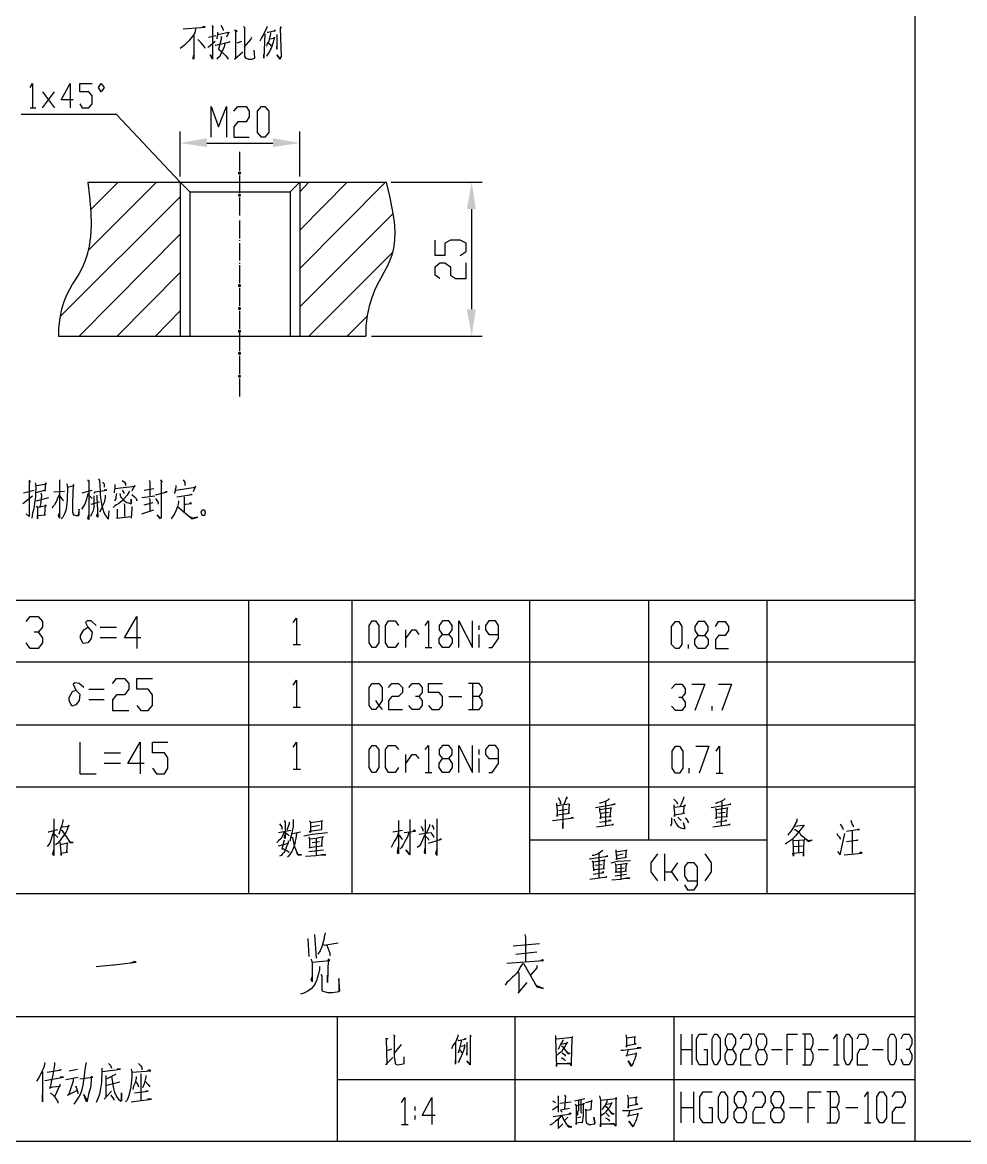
# Model space of a CAD drawing. Header units: millimetres. Extents: x -282 to 814, y -766 to 620.
# Drawn here: x 68.7 to 276.8, y -765.6 to -518.4 of the extents above; entities that cross this region are included whole.
import ezdxf

# ---------------------------------------------------------------- set-up
doc = ezdxf.new("R2010")
doc.units = ezdxf.units.MM
doc.layers.add('1', color=7, linetype='Continuous')

msp = doc.modelspace()

# ---------------------------------------------------------------- hatches: boundary and pattern name
h = msp.add_hatch(color=0)
h.dxf.hatch_style = 2
h.paths.add_polyline_path([(109.44, -543.998268), (109.44, -545.978268), (103.5, -545.078268)])
h = msp.add_hatch(color=0)
h.dxf.hatch_style = 2
h.paths.add_polyline_path([(124.02, -543.998268), (124.02, -545.978268), (129.96, -545.078268)])
h = msp.add_hatch(color=0)
h.dxf.hatch_style = 2
h.paths.add_polyline_path([(116.28, -551.558268), (116.46, -551.378268), (116.82, -551.378268), (117, -551.558268), (117, -551.738268), (116.82, -552.098268), (116.46, -552.098268), (116.28, -551.738268)])
h = msp.add_hatch(color=0)
h.dxf.hatch_style = 2
h.paths.add_polyline_path([(166.86, -559.658268), (168.84, -559.658268), (167.94, -553.718268)])
h = msp.add_hatch(color=0)
h.dxf.hatch_style = 2
h.paths.add_polyline_path([(116.28, -556.598268), (116.46, -556.238268), (116.82, -556.238268), (117, -556.598268), (116.82, -556.958268), (116.46, -556.958268)])
h = msp.add_hatch(color=0)
h.dxf.hatch_style = 2
h.paths.add_polyline_path([(116.28, -576.578268), (116.46, -576.218268), (116.82, -576.218268), (117, -576.578268), (116.82, -576.938268), (116.46, -576.938268)])
h = msp.add_hatch(color=0)
h.dxf.hatch_style = 2
h.paths.add_polyline_path([(116.28, -581.618268), (116.46, -581.258268), (116.82, -581.258268), (117, -581.618268), (116.82, -581.978268), (116.46, -581.978268)])
h = msp.add_hatch(color=0)
h.dxf.hatch_style = 2
h.paths.add_polyline_path([(166.86, -581.798268), (168.84, -581.798268), (167.94, -587.738268)])
h = msp.add_hatch(color=0)
h.dxf.hatch_style = 2
h.paths.add_polyline_path([(116.28, -586.478268), (116.46, -586.298268), (116.82, -586.298268), (117, -586.478268), (117, -586.658268), (116.82, -587.018268), (116.46, -587.018268), (116.28, -586.658268)])
h = msp.add_hatch(color=0)
h.dxf.hatch_style = 2
h.paths.add_polyline_path([(116.28, -591.518268), (116.46, -591.158268), (116.82, -591.158268), (117, -591.518268), (116.82, -591.878268), (116.46, -591.878268)])
h = msp.add_hatch(color=0)
h.dxf.hatch_style = 2
h.paths.add_polyline_path([(116.28, -596.558268), (116.46, -596.198268), (116.82, -596.198268), (117, -596.558268), (116.82, -596.918268), (116.46, -596.918268)])

# ---------------------------------------------------------------- linework, layer by layer
at = {"layer": '1', "color": 0, "lineweight": 25}
for points in [[(265.86, 20.121732), (265.86, -765.578268)], [(104.22, -519.878268), (109.08, -519.518268), (108.9, -519.338268), (108.36, -519.518268)], [(106.56, -521.318268), (106.56, -526.358268), (106.38, -526.538268), (106.38, -526.178268), (106.56, -525.638268)], [(109.8, -521.678268), (111.42, -521.318268)], [(110.52, -519.158268), (110.88, -519.518268), (110.7, -519.518268), (110.7, -526.178268), (110.7, -526.358268), (110.7, -526.538268), (110.16, -525.638268), (110.7, -526.358268)], [(111.78, -520.598268), (111.78, -521.138268), (111.6, -521.858268), (111.6, -522.038268)], [(111.78, -521.138268), (114.3, -520.598268), (114.3, -520.598268), (113.76, -521.678268)], [(112.5, -519.158268), (112.86, -519.698268), (113.04, -520.058268), (113.04, -520.238268)], [(115.56, -520.058268), (116.1, -520.418268), (115.74, -520.238268), (115.74, -526.358268), (115.56, -526.538268), (117.36, -524.918268)], [(117.54, -519.338268), (117.9, -519.698268), (117.72, -519.698268), (117.72, -524.738268), (117.72, -525.998268), (117.9, -526.178268), (118.08, -526.358268), (118.62, -526.538268), (119.34, -526.538268), (120.06, -526.358268), (120.06, -526.178268), (119.88, -524.558268)], [(122.76, -519.338268), (122.58, -519.698268), (122.04, -520.958268), (121.5, -521.858268), (121.14, -522.578268)], [(122.22, -520.958268), (122.04, -526.358268), (122.04, -525.998268), (122.04, -525.998268), (122.04, -525.458268)], [(123.48, -520.778268), (123.48, -520.958268), (123.3, -521.858268), (123.12, -522.578268), (122.76, -523.118268), (122.58, -523.658268)], [(122.76, -520.598268), (122.76, -520.598268), (122.94, -520.598268), (124.56, -520.238268), (124.38, -520.238268), (124.2, -520.418268)], [(125.64, -519.338268), (125.82, -519.698268), (125.64, -519.698268), (125.82, -525.998268), (125.82, -525.998268), (125.64, -526.358268), (125.64, -526.538268), (124.92, -525.638268), (125.64, -526.538268), (125.64, -526.178268)], [(124.92, -521.138268), (124.92, -521.138268), (124.92, -521.318268), (124.92, -524.378268), (124.92, -523.658268)], [(109.08, -524.198268), (108.9, -523.838268), (108.18, -522.938268), (107.46, -522.218268)], [(109.62, -523.838268), (109.8, -523.838268), (111.24, -522.578268)], [(111.24, -523.478268), (111.42, -523.478268), (111.42, -523.478268), (114.48, -522.758268), (113.94, -522.938268)], [(113.4, -523.118268), (113.22, -523.838268), (113.04, -524.378268), (112.68, -524.918268), (112.32, -525.998268), (111.78, -526.358268), (111.6, -526.538268)], [(116.1, -522.938268), (117.18, -522.578268)], [(117.72, -523.838268), (119.16, -522.218268), (119.34, -521.678268)], [(122.94, -522.938268), (123.48, -523.298268), (123.48, -523.658268)], [(70.38, -532.838268), (70.92, -531.938268), (70.92, -537.338268)], [(73.08, -537.338268), (75.78, -533.738268)], [(73.08, -533.738268), (75.78, -537.338268)], [(79.92, -535.538268), (77.22, -535.538268), (79.2, -531.938268), (79.2, -537.338268)], [(81.36, -536.438268), (81.9, -537.338268), (83.34, -537.338268), (84.06, -536.438268), (84.06, -534.638268), (83.34, -533.738268), (81.36, -533.738268), (81.36, -531.938268), (84.06, -531.938268)], [(85.5, -532.838268), (86.04, -531.938268), (86.76, -532.838268), (86.04, -533.738268), (85.5, -532.838268)], [(70.38, -537.338268), (71.64, -537.338268)], [(110.34, -543.818268), (110.34, -536.978268), (111.96, -541.478268), (113.76, -536.978268), (113.76, -543.818268)], [(115.38, -538.058268), (116.28, -536.978268), (118.08, -536.978268), (118.8, -538.058268), (118.8, -539.318268), (118.08, -540.398268), (116.28, -540.398268), (115.38, -541.478268), (115.38, -543.818268), (118.8, -543.818268)], [(121.5, -543.818268), (120.6, -542.738268), (120.6, -538.058268), (121.5, -536.978268), (122.22, -536.978268), (123.12, -538.058268), (123.12, -542.738268), (122.22, -543.818268), (121.5, -543.818268)], [(103.5, -553.718268), (89.46, -538.778268), (68.4, -538.778268)], [(103.5, -552.458268), (103.5, -542.558268)], [(129.96, -552.458268), (129.96, -542.558268)], [(109.44, -545.078268), (124.02, -545.078268)], [(116.64, -547.058268), (116.64, -551.198268)], [(116.64, -552.278268), (116.64, -556.058268)], [(83.16, -553.718268), (149.04, -553.718268)], [(83.34, -568.658268), (98.28, -553.718268)], [(83.7, -559.838268), (89.82, -553.718268)], [(103.5, -553.718268), (103.5, -587.738268)], [(103.5, -553.718268), (105.66, -555.878268), (105.66, -587.738268)], [(105.66, -555.878268), (127.8, -555.878268), (127.8, -587.738268)], [(127.8, -555.878268), (129.96, -553.718268)], [(129.96, -553.718268), (129.96, -587.738268)], [(129.96, -555.878268), (131.94, -553.718268)], [(129.96, -564.338268), (140.4, -553.718268)], [(129.96, -572.798268), (148.86, -553.718268)], [(150.12, -553.718268), (170.28, -553.718268)], [(77.04, -583.418268), (103.5, -556.958268)], [(116.64, -557.138268), (116.64, -561.098268)], [(129.96, -581.258268), (150.48, -560.738268)], [(167.94, -581.798268), (167.94, -559.658268)], [(116.64, -561.638268), (116.64, -561.638268)], [(116.64, -562.178268), (116.64, -566.138268)], [(81.18, -587.738268), (103.5, -565.238268)], [(116.64, -566.498268), (116.64, -566.678268)], [(116.64, -567.218268), (116.64, -570.998268)], [(165.42, -569.918268), (166.68, -569.018268), (166.68, -567.218268), (165.42, -566.498268), (163.26, -566.498268), (162, -567.218268), (162, -569.918268), (159.84, -569.918268), (159.84, -566.498268)], [(131.94, -587.738268), (150.48, -569.198268)], [(116.64, -571.538268), (116.64, -571.718268)], [(116.64, -572.078268), (116.64, -576.038268)], [(160.92, -574.958268), (159.84, -574.238268), (159.84, -572.438268), (160.92, -571.538268), (162, -571.538268), (163.26, -572.438268), (163.26, -574.238268), (164.34, -574.958268), (166.68, -574.958268), (166.68, -571.538268)], [(89.64, -587.738268), (103.5, -573.698268)], [(116.64, -577.118268), (116.64, -581.078268)], [(98.1, -587.738268), (103.5, -582.158268)], [(116.64, -582.158268), (116.64, -586.118268)], [(140.4, -587.738268), (144.9, -583.238268)], [(76.68, -587.738268), (144.54, -587.738268)], [(116.64, -587.018268), (116.64, -590.978268)], [(145.8, -587.738268), (170.28, -587.738268)], [(116.64, -592.058268), (116.64, -596.018268)], [(116.64, -597.098268), (116.64, -601.058268)], [(70.2, -619.418268), (70.38, -619.958268), (70.2, -619.778268), (70.2, -626.798268), (70.2, -627.338268), (70.2, -627.518268), (69.48, -626.978268), (70.2, -627.518268)], [(71.82, -620.678268), (73.98, -620.318268), (73.8, -620.138268), (73.62, -621.938268), (73.8, -621.758268), (71.64, -622.298268)], [(76.86, -619.418268), (76.86, -619.958268), (76.86, -627.878268), (76.68, -627.338268), (76.86, -626.798268)], [(83.16, -619.418268), (83.16, -619.598268), (83.34, -619.778268), (83.34, -619.598268), (83.34, -628.238268), (83.16, -627.878268), (83.34, -627.158268)], [(86.4, -619.958268), (86.76, -620.318268), (86.76, -621.038268)], [(90.72, -619.598268), (91.26, -619.958268), (91.44, -620.318268), (91.44, -620.678268)], [(96.66, -619.598268), (96.84, -619.778268), (96.84, -619.778268), (96.84, -623.018268)], [(99.18, -619.418268), (99.54, -619.958268), (99.36, -619.778268), (99.36, -626.978268), (99.36, -627.518268), (99.36, -627.698268), (99.18, -628.058268), (98.46, -627.158268), (99.18, -627.878268)], [(104.22, -619.418268), (104.58, -619.958268), (104.58, -620.318268), (104.58, -620.678268)], [(68.94, -622.298268), (71.28, -621.758268)], [(72.72, -622.298268), (72.9, -622.838268), (72.72, -624.458268), (72.54, -625.538268)], [(76.86, -622.658268), (76.5, -623.378268), (76.14, -624.278268), (75.78, -624.998268), (75.42, -625.358268), (75.24, -625.718268)], [(75.6, -622.118268), (77.94, -621.938268)], [(78.66, -621.038268), (80.1, -620.678268), (79.92, -620.498268), (79.74, -624.458268), (79.74, -626.258268), (79.74, -626.618268), (79.92, -626.978268), (79.92, -627.158268), (80.1, -627.158268), (80.46, -627.338268), (81, -627.338268), (81.18, -627.158268), (81.18, -625.898268), (81, -627.158268), (80.82, -627.338268)], [(83.16, -622.478268), (82.8, -623.738268), (82.44, -624.818268), (81.72, -625.898268)], [(81.9, -622.298268), (84.06, -621.758268)], [(84.42, -622.298268), (84.6, -622.298268), (84.78, -622.118268), (87.3, -621.758268), (86.94, -621.758268), (86.76, -621.758268)], [(92.34, -621.938268), (91.8, -622.838268), (90.72, -624.098268), (90, -624.638268), (89.46, -624.998268), (89.1, -625.178268), (88.74, -625.538268)], [(89.1, -620.498268), (89.1, -621.218268), (88.92, -622.118268), (88.92, -622.298268)], [(89.1, -621.398268), (93.6, -620.858268), (93.42, -620.678268), (92.88, -621.938268)], [(89.46, -622.478268), (89.28, -623.198268), (89.28, -623.558268), (89.1, -623.918268), (89.1, -624.098268)], [(90.72, -621.758268), (91.08, -622.298268), (91.26, -622.478268)], [(92.88, -622.658268), (93.42, -623.198268), (93.78, -623.558268), (93.96, -624.098268)], [(95.58, -621.758268), (97.74, -621.398268)], [(98.1, -622.658268), (98.46, -622.658268), (100.62, -622.118268), (100.44, -622.118268), (100.08, -622.298268)], [(102.6, -620.678268), (102.6, -621.218268), (102.42, -621.578268), (102.42, -621.938268), (102.24, -622.298268), (102.24, -622.478268)], [(102.6, -621.758268), (106.92, -621.038268), (106.92, -620.858268), (106.38, -622.118268)], [(102.78, -623.198268), (106.2, -622.658268), (106.02, -622.658268), (105.48, -622.838268)], [(68.76, -624.638268), (70.92, -623.018268)], [(71.82, -624.098268), (74.52, -623.378268)], [(71.82, -625.178268), (72, -625.718268), (72, -626.618268), (72, -628.058268), (72, -627.338268), (73.8, -627.158268), (73.62, -627.158268), (73.8, -624.998268), (73.98, -625.178268), (72, -625.538268)], [(76.86, -623.018268), (77.58, -623.918268), (77.76, -624.098268)], [(83.34, -622.838268), (84.06, -623.558268)], [(84.42, -623.018268), (84.42, -623.378268), (84.42, -623.378268), (84.42, -625.538268), (84.24, -626.438268), (83.88, -627.158268), (83.7, -627.518268)], [(83.88, -624.818268), (85.68, -624.278268)], [(85.14, -622.838268), (85.14, -623.198268), (85.32, -627.698268), (85.14, -627.338268), (85.32, -626.798268)], [(86.94, -622.838268), (86.94, -623.378268), (86.76, -624.458268), (86.4, -625.178268), (86.04, -625.898268), (85.68, -626.618268)], [(91.08, -624.638268), (91.26, -624.998268), (91.26, -627.518268)], [(95.04, -623.378268), (97.92, -623.018268)], [(95.58, -624.998268), (97.56, -624.458268)], [(96.66, -623.558268), (96.84, -623.738268), (96.84, -626.438268)], [(98.1, -623.558268), (98.64, -624.458268), (98.64, -624.818268)], [(103.14, -624.098268), (103.14, -624.458268), (102.96, -625.358268), (102.6, -626.258268), (102.24, -626.978268), (101.52, -628.058268)], [(104.4, -623.198268), (104.4, -623.558268), (104.4, -626.798268)], [(104.58, -624.818268), (104.76, -624.818268), (106.02, -624.638268), (105.84, -624.458268), (105.66, -624.638268)], [(89.64, -625.898268), (89.64, -626.078268), (89.64, -627.878268), (89.46, -627.878268), (92.7, -627.518268)], [(92.88, -625.358268), (92.88, -625.898268), (92.7, -627.878268)], [(95.04, -626.978268), (97.74, -626.078268)], [(102.96, -625.358268), (102.96, -625.358268), (106.2, -628.058268), (107.46, -627.698268), (106.2, -627.878268), (105.84, -627.698268)], [(108.9, -626.078268), (109.08, -626.618268), (108.9, -627.338268), (108.36, -627.338268), (108.18, -626.618268), (108.36, -626.078268), (108.9, -626.078268)], [(265.86, -646.058268), (-87.66, -646.058268)], [(118.62, -646.058268), (118.62, -710.858268)], [(141.48, -646.058268), (141.48, -710.858268)], [(180.72, -646.058268), (180.72, -710.858268)], [(207, -646.058268), (207, -698.978268)], [(233.1, -646.058268), (233.1, -710.858268)], [(69.48, -650.738268), (70.38, -649.658268), (72.18, -649.658268), (73.08, -650.738268), (73.08, -651.998268), (72.18, -653.078268), (71.28, -653.078268)], [(94.86, -654.338268), (91.26, -654.338268), (93.96, -649.658268), (93.96, -656.678268)], [(84.96, -651.638268), (83.88, -650.558268), (82.98, -650.558268), (82.62, -650.918268), (83.16, -651.998268), (84.06, -653.078268), (83.88, -654.518268), (83.16, -655.418268), (82.08, -655.598268), (81.54, -654.518268), (81.54, -653.798268), (82.26, -652.538268), (83.16, -651.998268)], [(85.86, -651.998268), (89.46, -651.998268)], [(128.52, -650.918268), (129.24, -650.018268), (129.24, -655.778268)], [(145.98, -656.498268), (145.26, -655.418268), (145.26, -651.638268), (145.98, -650.558268), (146.7, -650.558268), (147.42, -651.638268), (147.42, -655.418268), (146.7, -656.498268), (145.98, -656.498268)], [(151.74, -655.418268), (151.02, -656.498268), (149.58, -656.498268), (148.86, -655.418268), (148.86, -651.638268), (149.58, -650.558268), (151.02, -650.558268), (151.74, -651.638268)], [(157.68, -651.638268), (158.4, -650.558268), (158.4, -656.498268)], [(161.46, -656.498268), (160.74, -655.418268), (160.74, -654.518268), (161.46, -653.618268), (162.9, -653.618268), (163.62, -652.538268), (163.62, -651.638268), (162.9, -650.558268), (161.46, -650.558268), (160.74, -651.638268), (160.74, -652.538268), (161.46, -653.618268)], [(165.06, -656.498268), (165.06, -650.558268), (168.12, -656.498268), (168.12, -650.558268)], [(169.56, -652.538268), (169.56, -651.638268)], [(171.72, -656.498268), (172.44, -656.498268), (173.88, -654.518268), (173.88, -651.638268), (173.16, -650.558268), (171.72, -650.558268), (171, -651.638268), (171, -652.538268), (171.72, -653.618268), (173.88, -653.618268)], [(212.94, -656.678268), (212.04, -655.778268), (212.04, -651.818268), (212.94, -650.738268), (213.66, -650.738268), (214.38, -651.818268), (214.38, -655.778268), (213.66, -656.678268), (212.94, -656.678268)], [(217.98, -656.678268), (217.26, -655.778268), (217.26, -654.698268), (217.98, -653.798268), (219.42, -653.798268), (220.14, -652.718268), (220.14, -651.818268), (219.42, -650.738268), (217.98, -650.738268), (217.26, -651.818268), (217.26, -652.718268), (217.98, -653.798268)], [(221.76, -651.818268), (222.48, -650.738268), (223.92, -650.738268), (224.64, -651.818268), (224.64, -652.718268), (223.92, -653.798268), (222.48, -653.798268), (221.76, -654.698268), (221.76, -656.678268), (224.64, -656.678268)], [(72.18, -653.078268), (73.08, -654.338268), (73.08, -655.418268), (72.18, -656.678268), (70.38, -656.678268), (69.48, -655.418268)], [(89.46, -654.338268), (85.86, -654.338268)], [(153.36, -656.498268), (153.36, -652.538268)], [(153.36, -654.518268), (154.8, -652.538268), (155.52, -652.538268), (156.24, -653.618268)], [(162.9, -653.618268), (163.62, -654.518268), (163.62, -655.418268), (162.9, -656.498268), (161.46, -656.498268)], [(169.56, -656.498268), (169.56, -653.618268)], [(219.42, -653.798268), (220.14, -654.698268), (220.14, -655.778268), (219.42, -656.678268), (217.98, -656.678268)], [(128.52, -655.778268), (130.14, -655.778268)], [(157.68, -656.498268), (159.12, -656.498268)], [(215.82, -656.678268), (215.82, -655.778268)], [(265.86, -659.738268), (-87.66, -659.738268)], [(82.26, -665.318268), (81.18, -664.418268), (80.28, -664.238268), (79.92, -664.598268), (80.46, -665.858268), (81.36, -666.758268), (81.18, -668.198268), (80.46, -669.098268), (79.56, -669.458268), (79.02, -668.198268), (79.02, -667.478268), (79.74, -666.218268), (80.46, -665.858268)], [(88.56, -664.418268), (89.46, -663.338268), (91.26, -663.338268), (92.16, -664.418268), (92.16, -665.678268), (91.26, -666.938268), (89.46, -666.938268), (88.56, -668.018268), (88.56, -670.358268), (92.16, -670.358268)], [(93.96, -669.278268), (94.86, -670.358268), (96.48, -670.358268), (97.38, -669.278268), (97.38, -666.938268), (96.48, -665.678268), (93.96, -665.678268), (93.96, -663.338268), (97.38, -663.338268)], [(128.52, -664.778268), (129.24, -663.698268), (129.24, -669.638268)], [(146.7, -668.198268), (147.42, -669.278268), (146.7, -670.178268), (145.98, -670.178268), (145.26, -669.278268), (145.26, -665.318268), (145.98, -664.418268), (147.42, -664.418268), (148.14, -665.318268), (148.14, -668.198268), (147.42, -669.278268), (148.14, -670.178268)], [(149.58, -665.318268), (150.3, -664.418268), (151.74, -664.418268), (152.64, -665.318268), (152.64, -666.398268), (151.74, -667.298268), (150.3, -667.298268), (149.58, -668.198268), (149.58, -670.178268), (152.64, -670.178268)], [(154.08, -665.318268), (154.8, -664.418268), (156.24, -664.418268), (156.96, -665.318268), (156.96, -666.398268), (156.24, -667.298268), (155.52, -667.298268)], [(158.4, -669.278268), (159.12, -670.178268), (160.74, -670.178268), (161.46, -669.278268), (161.46, -667.298268), (160.74, -666.398268), (158.4, -666.398268), (158.4, -664.418268), (161.46, -664.418268)], [(169.56, -667.298268), (170.28, -666.398268), (170.28, -665.318268), (169.56, -664.418268), (167.22, -664.418268)], [(168.12, -664.418268), (168.12, -670.178268)], [(212.04, -665.498268), (212.94, -664.598268), (214.38, -664.598268), (215.1, -665.498268), (215.1, -666.578268), (214.38, -667.478268), (213.66, -667.478268)], [(216.54, -664.598268), (219.42, -664.598268), (217.26, -670.358268)], [(222.48, -664.598268), (225.36, -664.598268), (223.2, -670.358268)], [(83.34, -665.678268), (86.76, -665.678268)], [(86.76, -668.018268), (83.34, -668.018268)], [(128.52, -669.638268), (130.14, -669.638268)], [(156.24, -667.298268), (156.96, -668.198268), (156.96, -669.278268), (156.24, -670.178268), (154.8, -670.178268), (154.08, -669.278268)], [(162.9, -667.298268), (165.78, -667.298268)], [(167.22, -670.178268), (169.56, -670.178268), (170.28, -669.278268), (170.28, -668.198268), (169.56, -667.298268), (168.12, -667.298268)], [(214.38, -667.478268), (215.1, -668.558268), (215.1, -669.458268), (214.38, -670.358268), (212.94, -670.358268), (212.04, -669.458268)], [(221.04, -670.358268), (221.04, -669.458268)], [(265.86, -673.598268), (-87.66, -673.598268)], [(81.36, -677.378268), (81.36, -684.398268), (84.96, -684.398268)], [(95.58, -682.058268), (91.98, -682.058268), (94.68, -677.378268), (94.68, -684.398268)], [(97.38, -683.138268), (98.28, -684.398268), (100.08, -684.398268), (100.8, -683.138268), (100.8, -680.798268), (100.08, -679.718268), (97.38, -679.718268), (97.38, -677.378268), (100.8, -677.378268)], [(128.52, -678.458268), (129.24, -677.378268), (129.24, -683.318268)], [(145.98, -684.038268), (145.26, -682.958268), (145.26, -678.998268), (145.98, -678.098268), (146.7, -678.098268), (147.42, -678.998268), (147.42, -682.958268), (146.7, -684.038268), (145.98, -684.038268)], [(151.74, -682.958268), (151.02, -684.038268), (149.58, -684.038268), (148.86, -682.958268), (148.86, -678.998268), (149.58, -678.098268), (151.02, -678.098268), (151.74, -678.998268)], [(157.68, -678.998268), (158.4, -678.098268), (158.4, -684.038268)], [(161.46, -684.038268), (160.74, -682.958268), (160.74, -682.058268), (161.46, -680.978268), (162.9, -680.978268), (163.62, -680.078268), (163.62, -678.998268), (162.9, -678.098268), (161.46, -678.098268), (160.74, -678.998268), (160.74, -680.078268), (161.46, -680.978268)], [(165.06, -684.038268), (165.06, -678.098268), (168.12, -684.038268), (168.12, -678.098268)], [(169.56, -680.078268), (169.56, -678.998268)], [(171.72, -684.038268), (172.44, -684.038268), (173.88, -682.058268), (173.88, -678.998268), (173.16, -678.098268), (171.72, -678.098268), (171, -678.998268), (171, -680.078268), (171.72, -680.978268), (173.88, -680.978268)], [(212.94, -684.218268), (212.22, -683.138268), (212.22, -679.358268), (212.94, -678.278268), (213.84, -678.278268), (214.56, -679.358268), (214.56, -683.138268), (213.84, -684.218268), (212.94, -684.218268)], [(217.44, -678.278268), (220.32, -678.278268), (218.16, -684.218268)], [(221.94, -679.358268), (222.66, -678.278268), (222.66, -684.218268)], [(86.76, -679.718268), (90.36, -679.718268)], [(90.36, -682.058268), (86.76, -682.058268)], [(153.36, -684.038268), (153.36, -680.078268)], [(153.36, -682.058268), (154.8, -680.078268), (155.52, -680.078268), (156.24, -680.978268)], [(162.9, -680.978268), (163.62, -682.058268), (163.62, -682.958268), (162.9, -684.038268), (161.46, -684.038268)], [(169.56, -684.038268), (169.56, -680.978268)], [(128.52, -683.318268), (130.14, -683.318268)], [(157.68, -684.038268), (159.12, -684.038268)], [(216, -684.218268), (216, -683.138268)], [(221.94, -684.218268), (223.38, -684.218268)], [(265.86, -687.278268), (-87.12, -687.278268)], [(188.82, -689.438268), (189, -689.798268), (188.82, -689.798268), (188.28, -691.238268)], [(214.74, -689.438268), (214.74, -689.798268), (214.02, -691.598268)], [(186.66, -690.878268), (186.66, -691.238268), (186.84, -692.318268), (186.84, -693.218268), (186.84, -693.758268), (186.84, -693.398268), (189.54, -693.038268), (189.36, -693.038268), (189.54, -691.058268), (189.54, -691.058268), (189.54, -691.058268), (189.36, -691.058268), (186.84, -691.418268)], [(187.02, -689.618268), (187.56, -690.518268), (187.56, -691.058268), (187.56, -690.338268)], [(188.1, -691.418268), (188.1, -694.478268), (188.1, -695.918268), (188.1, -696.458268), (188.1, -696.098268), (188.1, -695.198268)], [(195.3, -691.778268), (199.62, -691.058268), (199.44, -691.058268), (198.9, -691.238268)], [(198.36, -689.798268), (198, -690.158268), (197.28, -690.518268), (196.74, -690.698268), (196.38, -690.878268), (196.2, -690.878268)], [(196.2, -691.958268), (196.2, -692.498268), (196.38, -693.398268), (196.38, -694.298268), (196.38, -693.938268), (198.72, -693.758268), (198.54, -693.758268), (198.72, -691.778268), (198.72, -691.958268), (196.2, -692.318268)], [(197.46, -690.518268), (197.46, -695.918268)], [(212.58, -689.978268), (213.3, -690.698268), (213.3, -691.058268)], [(212.58, -691.238268), (212.58, -691.778268), (212.76, -693.038268), (212.76, -693.758268), (212.76, -693.398268), (214.2, -693.218268), (214.92, -693.038268), (214.74, -693.038268), (214.92, -691.238268), (215.1, -691.418268), (214.74, -691.598268), (212.58, -691.778268)], [(220.86, -691.778268), (225.18, -691.058268), (225, -691.058268), (224.64, -691.238268)], [(223.92, -689.798268), (223.56, -690.158268), (222.84, -690.518268), (222.3, -690.698268), (222.12, -690.878268), (221.76, -690.878268)], [(221.76, -691.958268), (221.94, -692.498268), (221.94, -693.398268), (221.94, -694.298268), (221.94, -693.938268), (224.46, -693.758268), (224.28, -693.758268), (224.46, -691.778268), (224.46, -691.958268), (221.94, -692.318268)], [(223.2, -690.518268), (223.02, -695.918268)], [(75.6, -694.298268), (75.6, -694.658268), (75.6, -702.398268), (75.42, -702.038268), (75.6, -701.138268)], [(160.2, -694.298268), (160.2, -694.838268), (160.2, -702.398268), (160.02, -701.858268), (160.2, -701.138268)], [(185.76, -694.658268), (190.44, -694.118268), (190.26, -694.118268), (189.9, -694.118268)], [(187.2, -692.498268), (189, -692.138268)], [(196.56, -693.038268), (198.18, -692.858268)], [(212.04, -694.118268), (212.04, -695.018268), (212.04, -695.378268), (211.86, -695.918268), (211.86, -695.918268)], [(213.48, -693.938268), (214.02, -694.478268), (214.2, -694.658268)], [(215.1, -694.118268), (215.64, -694.658268), (215.64, -694.838268), (215.82, -695.198268)], [(222.3, -693.038268), (223.92, -692.858268)], [(74.34, -697.178268), (74.52, -697.178268), (76.5, -696.638268)], [(77.58, -694.478268), (77.58, -694.838268), (77.4, -695.738268), (77.04, -696.638268), (76.86, -697.358268), (76.68, -697.718268)], [(77.22, -696.818268), (77.4, -696.818268), (79.2, -699.518268), (79.92, -699.518268), (79.2, -699.518268), (79.02, -699.158268)], [(125.28, -697.358268), (127.98, -696.818268)], [(125.46, -695.378268), (126, -696.098268), (126, -696.638268)], [(126.54, -694.658268), (126.72, -695.018268), (126.72, -698.618268), (126.54, -698.258268), (126.72, -697.898268)], [(127.62, -695.018268), (127.62, -695.378268), (127.08, -696.818268)], [(132.12, -694.658268), (132.3, -695.198268), (132.3, -697.358268), (132.12, -696.998268), (134.82, -696.638268), (134.82, -696.638268), (134.82, -694.658268), (135, -694.838268), (132.3, -695.198268)], [(132.3, -696.098268), (134.28, -695.738268)], [(150.48, -697.178268), (152.64, -696.818268)], [(151.74, -694.658268), (151.74, -695.018268), (151.74, -702.038268), (151.56, -701.678268), (151.74, -700.418268)], [(153, -697.358268), (155.52, -696.998268), (155.34, -696.818268), (154.98, -696.998268)], [(154.26, -694.478268), (154.26, -702.218268), (154.26, -702.218268), (153.36, -701.138268), (154.26, -702.218268)], [(156.78, -695.918268), (156.96, -696.458268), (157.14, -696.638268), (157.14, -696.998268)], [(157.68, -694.478268), (157.68, -694.838268), (157.68, -702.038268), (157.5, -701.678268), (157.68, -700.778268)], [(158.58, -695.558268), (158.58, -695.918268), (157.86, -697.538268)], [(159.12, -695.738268), (159.48, -696.278268), (159.48, -696.638268)], [(195.48, -696.098268), (199.26, -695.558268), (199.08, -695.558268), (198.9, -695.738268)], [(196.2, -695.018268), (198.72, -694.658268), (198.54, -694.658268), (198.18, -694.658268)], [(221.22, -696.098268), (225, -695.558268), (224.82, -695.558268), (224.46, -695.738268)], [(221.94, -695.018268), (224.28, -694.658268), (224.1, -694.658268), (223.92, -694.658268)], [(239.22, -696.638268), (239.4, -696.638268), (240.12, -697.178268), (240.48, -697.538268), (240.66, -697.898268), (241.2, -698.258268), (242.28, -699.338268), (243.18, -698.978268), (243.18, -698.978268), (242.28, -699.158268), (241.56, -698.618268), (241.38, -698.978268), (239.04, -699.158268), (238.86, -698.978268), (238.86, -699.158268), (239.04, -702.578268), (238.86, -701.858268), (239.04, -701.858268), (239.04, -701.858268), (241.2, -701.678268), (241.2, -702.578268), (241.38, -698.978268)], [(249.3, -695.378268), (249.66, -695.918268), (249.84, -696.278268), (250.02, -696.638268)], [(250.74, -696.998268), (253.08, -696.638268), (253.62, -696.638268), (253.44, -696.638268), (253.26, -696.638268)], [(251.64, -694.658268), (251.82, -695.018268), (252, -695.558268), (252.18, -695.738268), (252.18, -696.098268)], [(252, -696.818268), (252, -701.858268)], [(75.6, -696.998268), (75.24, -698.078268), (75.06, -698.798268), (74.7, -699.698268), (74.16, -700.418268)], [(75.6, -697.538268), (76.32, -698.258268), (76.5, -698.438268)], [(126.54, -697.178268), (126.18, -697.898268), (125.82, -698.618268), (125.28, -699.158268), (124.92, -699.518268)], [(126.54, -698.978268), (126, -700.958268), (126.36, -700.958268), (126.72, -701.138268), (127.08, -701.318268), (127.62, -701.678268)], [(126.72, -697.358268), (127.26, -697.718268), (127.62, -698.078268)], [(128.16, -698.258268), (128.34, -698.438268), (128.7, -700.238268), (129.06, -701.138268), (129.42, -702.038268), (129.6, -702.218268), (130.32, -702.218268), (129.6, -702.218268), (129.24, -701.678268)], [(128.34, -697.538268), (130.14, -697.178268)], [(130.86, -698.078268), (132.66, -697.718268), (136.08, -697.358268)], [(131.94, -698.258268), (132.12, -698.798268), (132.12, -700.778268), (132.12, -700.598268), (133.56, -700.418268), (135, -700.238268), (134.82, -700.238268), (135, -698.258268), (135.18, -698.258268), (133.56, -698.618268), (132.12, -698.798268)], [(132.66, -699.518268), (134.28, -699.338268)], [(133.56, -698.618268), (133.56, -702.398268)], [(151.74, -697.358268), (151.38, -698.438268), (150.84, -699.338268), (150.48, -699.878268), (150.12, -700.598268)], [(151.92, -697.898268), (152.46, -698.618268), (152.64, -698.798268)], [(154.08, -697.358268), (153.72, -698.258268), (153.18, -699.338268), (152.82, -700.058268), (152.46, -700.598268), (152.1, -700.958268)], [(157.5, -697.898268), (157.14, -698.798268), (156.78, -699.698268), (156.42, -700.238268), (155.88, -700.598268)], [(156.24, -697.718268), (158.76, -697.358268)], [(157.68, -698.078268), (158.4, -698.798268), (158.4, -698.978268)], [(158.4, -699.698268), (161.28, -698.798268), (161.1, -698.798268), (160.74, -698.978268)], [(158.94, -697.358268), (159.3, -697.898268), (159.48, -698.078268), (159.48, -698.438268)], [(233.1, -698.978268), (180.72, -698.978268)], [(240.12, -698.978268), (240.12, -701.678268)], [(248.58, -697.538268), (248.76, -697.898268), (249.12, -698.258268), (249.3, -698.618268), (249.3, -698.798268)], [(248.76, -701.498268), (249.3, -702.218268), (250.38, -697.538268)], [(250.74, -699.338268), (252.9, -698.978268), (253.26, -698.978268), (253.26, -698.978268), (253.08, -698.978268)], [(77.04, -699.518268), (77.04, -700.058268), (77.22, -702.398268), (77.22, -701.858268), (78.66, -701.678268), (78.48, -701.678268), (78.66, -699.518268), (78.66, -699.698268), (77.04, -700.058268)], [(131.94, -701.498268), (135.18, -701.138268)], [(196.92, -701.318268), (196.38, -701.678268), (195.84, -702.038268), (195.3, -702.218268), (194.94, -702.398268), (194.58, -702.398268)], [(196.02, -701.858268), (196.02, -707.258268)], [(199.8, -701.138268), (199.8, -701.678268), (199.98, -703.298268), (199.8, -703.118268), (202.14, -702.758268), (201.96, -702.758268), (202.14, -701.138268), (202.14, -701.318268), (199.8, -701.678268)], [(239.04, -700.418268), (241.02, -700.238268)], [(250.2, -702.218268), (254.16, -701.858268), (253.98, -701.678268), (253.62, -701.858268)], [(131.22, -702.578268), (133.56, -702.398268), (134.64, -702.218268), (135.72, -702.218268), (135.72, -702.218268), (134.82, -702.218268)], [(193.86, -703.118268), (198, -702.578268), (197.82, -702.578268), (197.46, -702.758268)], [(194.58, -703.478268), (194.76, -704.018268), (194.76, -704.918268), (194.94, -705.818268), (194.94, -705.458268), (197.28, -705.278268), (197.1, -705.278268), (197.28, -703.298268), (197.28, -703.478268), (194.76, -703.838268)], [(198.72, -704.018268), (200.16, -703.658268), (203.04, -703.478268)], [(199.62, -704.198268), (199.8, -704.738268), (199.8, -706.178268), (199.62, -705.998268), (200.88, -705.998268), (202.14, -705.818268), (201.96, -705.818268), (202.14, -704.198268), (202.32, -704.198268), (200.88, -704.378268), (199.8, -704.558268)], [(199.8, -702.398268), (201.42, -702.038268)], [(208.98, -702.038268), (207.54, -704.018268), (207.54, -705.998268), (208.98, -707.978268)], [(210.6, -707.978268), (210.6, -702.038268)], [(210.6, -705.998268), (212.04, -705.998268), (213.48, -704.018268)], [(214.92, -708.878268), (215.64, -709.958268), (217.08, -709.958268), (217.8, -708.878268), (217.8, -704.918268), (217.08, -704.018268), (215.64, -704.018268), (214.92, -704.918268), (214.92, -706.898268), (215.64, -707.978268), (217.8, -707.978268)], [(219.42, -702.038268), (220.86, -704.018268), (220.86, -705.998268), (219.42, -707.978268)], [(194.76, -706.538268), (197.1, -706.178268), (196.92, -705.998268), (196.74, -706.178268)], [(195.12, -704.558268), (196.74, -704.378268)], [(199.62, -706.898268), (202.14, -706.538268)], [(200.16, -705.278268), (201.6, -705.098268)], [(200.88, -704.378268), (200.88, -707.618268)], [(212.04, -705.998268), (213.48, -707.978268)], [(194.04, -707.618268), (197.82, -707.078268), (197.64, -707.078268), (197.46, -707.258268)], [(198.9, -707.798268), (200.88, -707.618268), (201.78, -707.438268), (202.86, -707.438268), (202.68, -707.438268), (202.14, -707.438268)], [(265.86, -710.858268), (-87.12, -710.858268)], [(131.76, -720.758268), (131.94, -724.718268)], [(133.2, -719.858268), (133.56, -725.078268)], [(135.54, -719.498268), (135.36, -720.398268), (135.36, -720.758268), (134.82, -722.558268), (134.46, -723.458268), (133.92, -724.178268)], [(179.64, -719.858268), (179.82, -720.398268), (179.82, -725.978268)], [(135.18, -722.018268), (135.36, -722.198268), (138.42, -721.658268)], [(135.9, -722.198268), (136.62, -723.998268), (136.62, -724.538268)], [(177.12, -722.378268), (182.88, -721.838268)], [(177.66, -724.178268), (182.34, -723.638268)], [(84.96, -726.878268), (88.74, -726.518268), (88.92, -726.518268), (93.78, -725.978268), (93.42, -725.798268), (92.52, -726.158268)], [(132.48, -725.258268), (132.66, -726.158268), (132.66, -730.298268), (132.48, -729.758268), (132.66, -729.218268)], [(132.66, -725.978268), (136.62, -725.618268), (136.26, -725.258268), (136.08, -730.478268), (136.08, -729.758268), (136.08, -728.858268)], [(175.68, -726.158268), (183.78, -725.618268), (183.6, -725.438268), (183.24, -725.618268)], [(179.46, -726.338268), (182.34, -731.378268), (183.78, -731.738268), (182.34, -731.198268), (181.8, -730.658268)], [(134.64, -728.678268), (134.82, -729.038268), (134.82, -731.918268), (134.82, -732.278268), (135.36, -732.458268), (136.08, -732.638268), (137.16, -732.638268), (138.6, -732.458268), (138.78, -732.278268), (138.6, -729.578268), (138.6, -732.278268)], [(178.2, -727.958268), (178.38, -728.498268), (178.38, -732.458268), (178.2, -732.818268), (180.18, -730.478268)], [(182.34, -726.698268), (182.34, -727.238268), (180.9, -728.858268)], [(265.86, -738.038268), (-87.12, -738.038268)], [(138.24, -738.038268), (138.24, -765.578268)], [(177.48, -738.038268), (177.48, -765.578268)], [(212.58, -738.038268), (212.58, -765.578268)], [(148.86, -742.718268), (149.4, -742.898268), (149.04, -742.898268), (149.22, -748.478268), (148.86, -748.658268), (150.48, -747.038268)], [(150.66, -741.998268), (151.02, -742.358268), (150.84, -742.358268), (150.84, -746.858268), (151.02, -748.118268), (151.02, -748.298268), (151.2, -748.478268), (151.56, -748.658268), (152.46, -748.478268), (153, -748.298268), (153, -748.298268), (153, -746.858268)], [(164.88, -741.998268), (164.88, -742.358268), (164.34, -743.618268), (163.8, -744.338268), (163.44, -745.058268)], [(164.34, -743.618268), (164.34, -748.478268), (164.34, -748.118268), (164.34, -748.118268), (164.34, -747.578268)], [(164.88, -743.078268), (165.06, -743.258268), (165.06, -743.258268), (166.68, -742.898268), (166.5, -742.898268), (166.32, -742.898268)], [(165.6, -743.258268), (165.6, -743.438268), (165.42, -744.338268), (165.06, -745.598268), (164.88, -745.958268)], [(167.58, -741.998268), (167.76, -742.358268), (167.58, -742.358268), (167.58, -748.118268), (167.58, -748.118268), (167.58, -748.478268), (167.58, -748.658268), (166.86, -747.758268), (167.58, -748.478268), (167.58, -748.298268)], [(166.86, -743.618268), (166.86, -743.798268), (166.86, -743.798268), (166.86, -746.498268), (166.86, -746.318268), (166.86, -745.958268)], [(186.48, -742.178268), (186.48, -742.898268), (186.66, -749.018268), (186.66, -748.298268), (189.72, -748.298268), (189.54, -748.298268), (189, -748.298268)], [(186.66, -742.898268), (190.26, -742.538268), (190.08, -742.538268), (190.08, -742.898268), (189.9, -748.118268), (189.9, -748.838268), (189.72, -748.298268)], [(187.74, -743.978268), (187.92, -743.978268), (189.18, -743.798268), (189, -743.618268), (188.46, -744.698268), (188.1, -745.238268), (187.74, -745.778268), (187.2, -746.138268), (186.84, -746.498268)], [(188.1, -743.078268), (188.1, -743.258268), (187.56, -744.158268), (187.2, -744.878268), (187.02, -745.238268)], [(201.96, -741.998268), (202.14, -742.718268), (202.14, -744.698268), (202.14, -744.338268), (204.3, -743.978268), (203.94, -743.978268), (203.94, -742.538268), (203.94, -742.358268), (204.12, -742.538268), (203.76, -742.538268), (202.14, -742.718268)], [(214.2, -748.658268), (214.2, -741.818268)], [(216.54, -741.818268), (216.54, -748.658268)], [(219.24, -745.238268), (219.96, -745.238268), (219.96, -748.658268), (218.16, -748.658268), (217.62, -747.398268), (217.62, -742.898268), (218.16, -741.818268), (219.96, -741.818268)], [(221.58, -748.658268), (221.04, -747.398268), (221.04, -742.898268), (221.58, -741.818268), (222.12, -741.818268), (222.84, -742.898268), (222.84, -747.398268), (222.12, -748.658268), (221.58, -748.658268)], [(224.46, -748.658268), (223.92, -747.398268), (223.92, -746.318268), (224.46, -745.238268), (225.54, -745.238268), (226.26, -743.978268), (226.26, -742.898268), (225.54, -741.818268), (224.46, -741.818268), (223.92, -742.898268), (223.92, -743.978268), (224.46, -745.238268)], [(227.34, -742.898268), (227.88, -741.818268), (229.14, -741.818268), (229.68, -742.898268), (229.68, -743.978268), (229.14, -745.238268), (227.88, -745.238268), (227.34, -746.318268), (227.34, -748.658268), (229.68, -748.658268)], [(231.3, -748.658268), (230.76, -747.398268), (230.76, -746.318268), (231.3, -745.238268), (232.56, -745.238268), (233.1, -743.978268), (233.1, -742.898268), (232.56, -741.818268), (231.3, -741.818268), (230.76, -742.898268), (230.76, -743.978268), (231.3, -745.238268)], [(237.6, -748.658268), (237.6, -741.818268), (239.94, -741.818268)], [(242.82, -745.238268), (243.36, -743.978268), (243.36, -742.898268), (242.82, -741.818268), (241.02, -741.818268)], [(241.56, -741.818268), (241.56, -748.658268)], [(247.86, -742.898268), (248.58, -741.818268), (248.58, -748.658268)], [(250.74, -748.658268), (250.2, -747.398268), (250.2, -742.898268), (250.74, -741.818268), (251.28, -741.818268), (252, -742.898268), (252, -747.398268), (251.28, -748.658268), (250.74, -748.658268)], [(253.08, -742.898268), (253.62, -741.818268), (254.88, -741.818268), (255.42, -742.898268), (255.42, -743.978268), (254.88, -745.238268), (253.62, -745.238268), (253.08, -746.318268), (253.08, -748.658268), (255.42, -748.658268)], [(260.46, -748.658268), (259.92, -747.398268), (259.92, -742.898268), (260.46, -741.818268), (261.18, -741.818268), (261.72, -742.898268), (261.72, -747.398268), (261.18, -748.658268), (260.46, -748.658268)], [(262.8, -742.898268), (263.34, -741.818268), (264.6, -741.818268), (265.14, -742.898268), (265.14, -743.978268), (264.6, -745.238268), (263.88, -745.238268)], [(149.4, -745.418268), (150.3, -745.058268)], [(150.84, -746.138268), (152.1, -744.518268), (152.46, -744.158268)], [(165.24, -745.238268), (165.6, -745.598268), (165.6, -745.958268)], [(187.74, -744.518268), (187.92, -744.518268), (189.18, -746.138268), (189.72, -746.138268), (189.18, -745.958268), (189, -745.778268)], [(187.92, -745.958268), (188.46, -746.318268), (188.64, -746.678268)], [(200.88, -745.418268), (201.42, -745.418268), (202.5, -745.238268), (205.38, -744.878268), (205.02, -744.878268), (204.48, -744.878268)], [(214.2, -745.238268), (216.54, -745.238268)], [(225.54, -745.238268), (226.26, -746.318268), (226.26, -747.398268), (225.54, -748.658268), (224.46, -748.658268)], [(232.56, -745.238268), (233.1, -746.318268), (233.1, -747.398268), (232.56, -748.658268), (231.3, -748.658268)], [(234.18, -745.238268), (236.52, -745.238268)], [(237.6, -745.238268), (238.86, -745.238268)], [(241.02, -748.658268), (242.82, -748.658268), (243.36, -747.398268), (243.36, -746.318268), (242.82, -745.238268), (241.56, -745.238268)], [(244.44, -745.238268), (246.78, -745.238268)], [(256.5, -745.238268), (258.84, -745.238268)], [(264.6, -745.238268), (265.14, -746.318268), (265.14, -747.398268), (264.6, -748.658268), (263.34, -748.658268), (262.8, -747.398268)], [(73.62, -748.118268), (73.44, -749.198268), (72.9, -750.278268), (72.36, -751.358268), (71.82, -752.258268)], [(75.78, -748.118268), (75.78, -748.658268), (75.42, -750.818268), (75.06, -752.438268), (74.7, -753.878268), (74.7, -753.698268), (75.42, -753.518268), (77.04, -753.338268), (77.04, -752.978268), (75.78, -755.678268)], [(87.66, -748.298268), (88.2, -748.838268), (88.2, -749.018268), (88.38, -749.378268)], [(94.32, -748.298268), (94.86, -748.838268), (95.04, -749.198268), (95.04, -749.738268)], [(187.74, -747.038268), (188.28, -747.398268), (188.64, -747.758268)], [(247.86, -748.658268), (249.12, -748.658268)], [(73.08, -750.098268), (73.08, -756.758268), (73.08, -756.218268), (73.08, -755.138268)], [(74.16, -750.278268), (77.22, -749.738268), (77.04, -749.738268), (76.5, -749.918268)], [(79.02, -749.918268), (80.82, -749.558268)], [(81.36, -751.718268), (84.24, -751.358268), (83.88, -751.178268), (83.88, -752.078268), (83.7, -753.698268), (83.34, -754.778268), (82.98, -756.578268), (82.8, -756.758268), (82.26, -755.138268), (82.98, -756.578268)], [(86.4, -750.098268), (90.36, -749.558268), (90.18, -749.558268), (89.64, -749.558268)], [(87.12, -750.998268), (87.12, -751.718268), (87.12, -751.718268), (87.12, -755.858268), (86.76, -756.218268), (88.38, -754.418268)], [(89.28, -750.638268), (89.1, -750.818268), (88.38, -751.178268), (87.3, -751.718268)], [(92.88, -750.278268), (97.02, -749.918268), (96.84, -749.738268), (96.3, -749.918268)], [(93.78, -751.178268), (93.78, -751.538268), (93.6, -752.618268), (93.24, -753.338268), (93.06, -754.058268)], [(94.86, -750.638268), (94.86, -750.998268), (94.86, -756.578268)], [(95.94, -750.998268), (95.94, -751.358268), (95.58, -752.798268), (95.22, -753.698268)], [(73.62, -752.078268), (77.76, -751.358268), (77.58, -751.358268), (77.04, -751.358268)], [(78.3, -751.898268), (81, -751.358268)], [(79.92, -751.718268), (79.92, -752.258268), (78.84, -755.318268), (78.66, -755.318268), (80.82, -754.238268), (80.46, -753.338268), (80.82, -754.418268), (81, -754.958268), (80.82, -754.058268)], [(90.18, -752.438268), (87.3, -753.158268)], [(93.6, -752.258268), (94.14, -752.978268), (94.32, -753.518268)], [(95.76, -752.258268), (96.48, -752.978268), (96.84, -753.518268)], [(138.24, -751.898268), (265.86, -751.898268)], [(74.88, -754.778268), (75.6, -755.498268), (76.14, -756.218268), (76.5, -756.758268), (76.5, -757.118268)], [(88.2, -755.318268), (88.56, -755.858268), (88.74, -756.038268), (88.92, -756.398268)], [(92.7, -756.758268), (97.2, -756.218268), (96.84, -756.218268), (96.3, -756.218268)], [(93.42, -754.778268), (96.48, -754.418268), (96.12, -754.418268), (95.76, -754.598268)], [(152.46, -756.938268), (153.18, -755.858268), (153.18, -761.798268)], [(159.84, -759.818268), (156.96, -759.818268), (159.12, -755.858268), (159.12, -761.798268)], [(187.02, -755.498268), (187.02, -755.858268), (187.02, -755.678268), (187.02, -758.378268), (187.02, -759.098268)], [(188.46, -755.318268), (188.64, -755.678268), (188.64, -755.498268), (188.46, -758.378268)], [(190.62, -756.578268), (192.96, -756.038268)], [(192.06, -756.218268), (192.06, -758.918268), (192.06, -759.098268), (192.24, -759.278268)], [(196.2, -755.498268), (196.38, -756.398268), (196.38, -762.338268), (196.38, -761.618268), (199.44, -761.618268), (199.26, -761.618268), (198.72, -761.618268)], [(196.38, -756.398268), (199.98, -756.038268), (199.8, -755.858268), (199.8, -756.398268), (199.8, -761.618268), (199.8, -762.158268), (199.44, -761.618268)], [(202.32, -755.318268), (202.5, -756.038268), (202.5, -758.198268), (202.5, -757.658268), (204.66, -757.298268), (204.3, -757.298268), (204.3, -755.858268), (204.3, -755.678268), (204.48, -755.858268), (204.12, -755.858268), (202.5, -756.038268)], [(214.2, -761.438268), (214.2, -754.598268)], [(216.9, -754.598268), (216.9, -761.438268)], [(220.32, -758.018268), (221.04, -758.018268), (221.04, -761.438268), (219.06, -761.438268), (218.34, -760.358268), (218.34, -755.678268), (219.06, -754.598268), (221.04, -754.598268)], [(223.02, -761.438268), (222.48, -760.358268), (222.48, -755.678268), (223.02, -754.598268), (223.74, -754.598268), (224.46, -755.678268), (224.46, -760.358268), (223.74, -761.438268), (223.02, -761.438268)], [(226.62, -761.438268), (225.9, -760.358268), (225.9, -759.098268), (226.62, -758.018268), (227.88, -758.018268), (228.6, -756.758268), (228.6, -755.678268), (227.88, -754.598268), (226.62, -754.598268), (225.9, -755.678268), (225.9, -756.758268), (226.62, -758.018268)], [(230.04, -755.678268), (230.58, -754.598268), (232.02, -754.598268), (232.74, -755.678268), (232.74, -756.758268), (232.02, -758.018268), (230.58, -758.018268), (230.04, -759.098268), (230.04, -761.438268), (232.74, -761.438268)], [(234.72, -761.438268), (234, -760.358268), (234, -759.098268), (234.72, -758.018268), (236.16, -758.018268), (236.88, -756.758268), (236.88, -755.678268), (236.16, -754.598268), (234.72, -754.598268), (234, -755.678268), (234, -756.758268), (234.72, -758.018268)], [(242.28, -761.438268), (242.28, -754.598268), (245.16, -754.598268)], [(248.58, -758.018268), (249.12, -756.758268), (249.12, -755.678268), (248.58, -754.598268), (246.42, -754.598268)], [(247.14, -754.598268), (247.14, -761.438268)], [(254.7, -755.678268), (255.42, -754.598268), (255.42, -761.438268)], [(258.12, -761.438268), (257.4, -760.358268), (257.4, -755.678268), (258.12, -754.598268), (258.84, -754.598268), (259.56, -755.678268), (259.56, -760.358268), (258.84, -761.438268), (258.12, -761.438268)], [(260.82, -755.678268), (261.54, -754.598268), (262.98, -754.598268), (263.7, -755.678268), (263.7, -756.758268), (262.98, -758.018268), (261.54, -758.018268), (260.82, -759.098268), (260.82, -761.438268), (263.7, -761.438268)], [(155.34, -757.838268), (155.34, -758.738268)], [(185.76, -756.578268), (186.48, -756.938268)], [(185.76, -758.558268), (187.02, -757.658268)], [(187.38, -757.118268), (189.9, -756.758268)], [(187.56, -758.558268), (189.54, -758.198268)], [(190.8, -757.298268), (190.98, -757.658268), (190.98, -759.818268), (190.98, -761.798268), (190.98, -761.438268), (192.24, -761.258268), (192.42, -761.438268), (192.6, -759.818268), (192.6, -757.118268), (192.78, -757.298268), (190.98, -757.658268)], [(191.52, -756.398268), (191.52, -758.558268), (191.34, -759.098268), (191.34, -759.638268), (191.16, -759.818268)], [(193.14, -756.938268), (194.58, -756.578268), (194.4, -756.398268), (194.22, -758.558268), (194.22, -758.558268), (193.14, -758.738268), (193.14, -758.378268), (193.14, -760.898268), (193.32, -761.438268), (193.5, -761.618268), (193.68, -761.618268), (193.86, -761.798268), (194.22, -761.798268), (194.94, -761.618268), (195.12, -761.618268), (195.12, -761.438268), (194.94, -760.178268), (195.12, -761.438268)], [(197.64, -757.298268), (197.82, -757.298268), (198.9, -757.118268), (198.9, -756.938268), (198.36, -758.018268), (197.82, -758.738268), (197.46, -759.098268), (197.1, -759.458268), (196.56, -759.818268)], [(197.82, -756.398268), (197.82, -756.758268), (197.46, -757.478268), (196.92, -758.198268), (196.74, -758.558268)], [(197.46, -757.838268), (197.64, -757.838268), (198.9, -759.458268), (199.44, -759.458268), (198.9, -759.278268), (198.72, -759.098268)], [(201.24, -758.738268), (201.78, -758.738268), (202.86, -758.738268), (205.56, -758.198268), (205.38, -758.198268), (204.84, -758.378268)], [(214.2, -758.018268), (216.9, -758.018268)], [(227.88, -758.018268), (228.6, -759.098268), (228.6, -760.358268), (227.88, -761.438268), (226.62, -761.438268)], [(236.16, -758.018268), (236.88, -759.098268), (236.88, -760.358268), (236.16, -761.438268), (234.72, -761.438268)], [(238.14, -758.018268), (241.02, -758.018268)], [(242.28, -758.018268), (243.72, -758.018268)], [(246.42, -761.438268), (248.58, -761.438268), (249.12, -760.358268), (249.12, -759.098268), (248.58, -758.018268), (247.14, -758.018268)], [(250.56, -758.018268), (253.26, -758.018268)], [(155.34, -759.818268), (155.34, -760.718268)], [(187.74, -759.638268), (187.56, -759.998268), (187.2, -760.538268), (186.48, -761.078268), (185.76, -761.618268), (185.22, -761.978268)], [(185.94, -759.998268), (189.9, -759.458268), (189.72, -759.278268), (189.36, -759.458268)], [(187.02, -760.718268), (187.02, -761.078268), (187.02, -762.518268), (187.02, -762.698268), (188.1, -761.618268)], [(187.56, -758.738268), (187.92, -759.098268)], [(187.74, -759.818268), (188.46, -761.078268), (188.82, -761.618268), (189.18, -762.158268), (189.36, -762.338268), (190.08, -762.338268), (189.36, -762.158268), (189, -761.978268)], [(189.18, -760.178268), (189, -760.358268), (188.46, -760.898268)], [(192.06, -760.178268), (191.34, -760.358268)], [(197.46, -760.358268), (198.18, -760.718268), (198.36, -761.078268)], [(197.64, -759.278268), (198.18, -759.818268), (198.36, -759.998268)], [(152.46, -761.798268), (153.9, -761.798268)], [(254.7, -761.438268), (256.14, -761.438268)], [(814.14, -765.578268), (-282.42, -765.578268)]]:
    msp.add_lwpolyline(points, dxfattribs=at)
for points, knots in [([(106.92, -519.878268), (106.92, -519.878268), (106.74, -520.778268), (106.74, -520.778268), (105.66, -522.398268), (105.3, -522.758268), (104.04, -523.838268), (104.04, -523.838268), (103.5, -524.198268), (103.5, -524.198268)], [0, 0, 0, 0, 1, 1, 1, 2, 2, 2, 3, 3, 3, 3]), ([(112.5, -521.498268), (112.5, -521.498268), (112.68, -521.858268), (112.68, -521.858268), (112.68, -521.858268), (111.96, -524.378268), (111.96, -524.378268), (111.96, -524.378268), (112.32, -524.558268), (112.32, -524.558268), (112.86, -525.278268), (113.04, -525.098268), (113.94, -526.178268), (113.94, -526.178268), (114.12, -526.538268), (114.12, -526.538268)], [0, 0, 0, 0, 1, 1, 1, 2, 2, 2, 3, 3, 3, 4, 4, 4, 5, 5, 5, 5]), ([(123.48, -522.038268), (123.48, -522.038268), (124.38, -521.858268), (124.38, -521.858268), (124.38, -521.858268), (124.38, -521.678268), (124.38, -521.678268), (124.38, -521.678268), (124.2, -522.218268), (124.2, -522.218268), (123.84, -523.838268), (123.48, -524.558268), (122.76, -525.638268), (122.76, -525.638268), (122.58, -525.998268), (122.58, -525.998268)], [0, 0, 0, 0, 1, 1, 1, 2, 2, 2, 3, 3, 3, 4, 4, 4, 5, 5, 5, 5]), ([(83.16, -553.718268), (83.16, -553.718268), (83.52, -556.958268), (83.52, -556.958268), (85.5, -576.398268), (77.58, -572.978268), (76.68, -585.938268), (76.68, -585.938268), (76.68, -587.738268), (76.68, -587.738268)], [0, 0, 0, 0, 1, 1, 1, 2, 2, 2, 3, 3, 3, 3]), ([(149.04, -553.718268), (149.04, -553.718268), (149.76, -556.778268), (149.76, -556.778268), (153.9, -574.058268), (145.8, -571.718268), (144.54, -585.578268), (144.54, -585.578268), (144.54, -587.738268), (144.54, -587.738268)], [0, 0, 0, 0, 1, 1, 1, 2, 2, 2, 3, 3, 3, 3]), ([(71.46, -620.138268), (71.46, -620.138268), (71.64, -620.678268), (71.64, -620.678268), (71.64, -622.838268), (71.46, -624.818268), (70.92, -626.798268), (70.92, -626.798268), (70.74, -627.878268), (70.74, -627.878268)], [0, 0, 0, 0, 1, 1, 1, 2, 2, 2, 3, 3, 3, 3]), ([(78.48, -620.318268), (78.48, -620.318268), (78.66, -621.218268), (78.66, -621.218268), (78.48, -623.378268), (78.84, -625.898268), (77.58, -627.698268), (77.58, -627.698268), (77.22, -628.058268), (77.22, -628.058268)], [0, 0, 0, 0, 1, 1, 1, 2, 2, 2, 3, 3, 3, 3]), ([(85.5, -619.238268), (85.5, -619.238268), (85.68, -619.598268), (85.68, -619.598268), (85.68, -619.598268), (85.68, -619.598268), (85.68, -619.598268), (85.68, -619.598268), (85.86, -621.938268), (85.86, -621.938268), (85.86, -623.738268), (86.22, -626.618268), (87.48, -627.878268), (87.48, -627.878268), (87.66, -628.058268), (87.66, -628.058268), (87.66, -628.058268), (87.84, -626.258268), (87.84, -626.258268)], [0, 0, 0, 0, 1, 1, 1, 2, 2, 2, 3, 3, 3, 4, 4, 4, 5, 5, 5, 6, 6, 6, 6]), ([(90.18, -622.478268), (90.18, -622.478268), (90.36, -623.198268), (90.36, -623.198268), (91.26, -624.098268), (91.26, -624.458268), (92.52, -624.638268), (92.52, -624.638268), (92.7, -624.818268), (92.7, -624.818268), (92.7, -624.818268), (92.7, -623.738268), (92.7, -623.738268), (92.7, -623.738268), (92.7, -624.638268), (92.7, -624.638268)], [0, 0, 0, 0, 1, 1, 1, 2, 2, 2, 3, 3, 3, 4, 4, 4, 5, 5, 5, 5]), ([(212.58, -694.298268), (212.58, -694.298268), (212.76, -694.658268), (212.76, -694.658268), (213.3, -695.918268), (213.48, -696.098268), (214.74, -696.458268), (214.74, -696.458268), (215.1, -696.458268), (215.1, -696.458268), (215.1, -696.458268), (214.74, -695.198268), (214.74, -695.198268), (214.74, -695.198268), (214.92, -696.458268), (214.92, -696.458268), (214.92, -696.458268), (215.1, -696.458268), (215.1, -696.458268)], [0, 0, 0, 0, 1, 1, 1, 2, 2, 2, 3, 3, 3, 4, 4, 4, 5, 5, 5, 6, 6, 6, 6]), ([(239.76, -694.298268), (239.76, -694.298268), (239.76, -694.838268), (239.76, -694.838268), (239.22, -695.738268), (238.68, -696.998268), (237.96, -697.538268), (237.96, -697.538268), (237.78, -697.898268), (237.78, -697.898268)], [0, 0, 0, 0, 1, 1, 1, 2, 2, 2, 3, 3, 3, 3]), ([(77.4, -696.098268), (77.4, -696.098268), (77.58, -696.098268), (77.58, -696.098268), (77.58, -696.098268), (79.02, -695.918268), (79.02, -695.918268), (79.02, -695.918268), (78.84, -695.738268), (78.84, -695.738268), (78.84, -695.738268), (78.66, -696.458268), (78.66, -696.458268), (78.3, -697.718268), (77.22, -698.618268), (76.5, -699.698268), (76.5, -699.698268), (75.96, -700.058268), (75.96, -700.058268)], [0, 0, 0, 0, 1, 1, 1, 2, 2, 2, 3, 3, 3, 4, 4, 4, 5, 5, 5, 6, 6, 6, 6]), ([(128.52, -694.478268), (128.52, -694.478268), (128.52, -694.838268), (128.52, -694.838268), (128.52, -696.278268), (128.16, -697.718268), (127.8, -698.978268), (127.8, -698.978268), (127.8, -699.158268), (127.8, -699.158268)], [0, 0, 0, 0, 1, 1, 1, 2, 2, 2, 3, 3, 3, 3]), ([(239.22, -695.918268), (239.22, -695.918268), (241.2, -695.738268), (241.2, -695.738268), (241.2, -695.738268), (241.2, -695.738268), (241.2, -695.738268), (241.2, -695.738268), (241.38, -695.738268), (241.38, -695.738268), (241.38, -695.738268), (240.48, -696.818268), (240.48, -696.818268), (239.58, -697.898268), (238.68, -699.158268), (237.42, -699.698268), (237.42, -699.698268), (237.24, -699.878268), (237.24, -699.878268)], [0, 0, 0, 0, 1, 1, 1, 2, 2, 2, 3, 3, 3, 4, 4, 4, 5, 5, 5, 6, 6, 6, 6]), ([(125.28, -700.238268), (125.28, -700.238268), (127.44, -699.698268), (127.44, -699.698268), (127.44, -699.698268), (127.44, -699.158268), (127.44, -699.158268), (127.44, -699.158268), (127.44, -699.338268), (127.44, -699.338268), (126.72, -701.138268), (126.9, -701.318268), (125.82, -702.398268), (125.82, -702.398268), (125.46, -702.578268), (125.46, -702.578268)], [0, 0, 0, 0, 1, 1, 1, 2, 2, 2, 3, 3, 3, 4, 4, 4, 5, 5, 5, 5]), ([(129.24, -697.538268), (129.24, -697.538268), (129.06, -698.618268), (129.06, -698.618268), (128.7, -700.418268), (128.7, -700.958268), (127.44, -702.578268), (127.44, -702.578268), (127.26, -702.758268), (127.26, -702.758268)], [0, 0, 0, 0, 1, 1, 1, 2, 2, 2, 3, 3, 3, 3]), ([(179.28, -726.158268), (179.28, -726.158268), (178.74, -726.878268), (178.74, -726.878268), (178.2, -728.498268), (176.76, -729.398268), (175.68, -730.478268), (175.68, -730.478268), (175.32, -731.018268), (175.32, -731.018268)], [0, 0, 0, 0, 1, 1, 1, 2, 2, 2, 3, 3, 3, 3]), ([(134.28, -726.878268), (134.28, -726.878268), (134.28, -727.598268), (134.28, -727.598268), (133.74, -730.118268), (133.56, -731.558268), (130.86, -732.818268), (130.86, -732.818268), (130.14, -732.998268), (130.14, -732.998268)], [0, 0, 0, 0, 1, 1, 1, 2, 2, 2, 3, 3, 3, 3]), ([(165.6, -744.518268), (165.6, -744.518268), (166.5, -744.338268), (166.5, -744.338268), (166.5, -744.338268), (166.32, -744.158268), (166.32, -744.158268), (166.32, -744.158268), (166.32, -744.698268), (166.32, -744.698268), (165.96, -746.318268), (165.6, -746.498268), (165.06, -747.938268), (165.06, -747.938268), (164.88, -748.118268), (164.88, -748.118268)], [0, 0, 0, 0, 1, 1, 1, 2, 2, 2, 3, 3, 3, 4, 4, 4, 5, 5, 5, 5]), ([(202.5, -745.238268), (202.5, -745.238268), (202.14, -746.678268), (202.14, -746.678268), (202.14, -746.678268), (202.14, -746.498268), (202.14, -746.498268), (202.14, -746.498268), (204.3, -746.138268), (204.3, -746.138268), (204.3, -746.138268), (204.3, -745.958268), (204.3, -745.958268), (204.3, -745.958268), (204.3, -746.138268), (204.3, -746.138268), (203.94, -747.578268), (203.76, -747.758268), (203.22, -749.018268), (203.22, -749.018268), (203.22, -749.018268), (203.22, -749.018268), (203.22, -749.018268), (202.5, -747.758268), (202.5, -747.758268), (202.5, -747.758268), (203.22, -748.838268), (203.22, -748.838268)], [0, 0, 0, 0, 1, 1, 1, 2, 2, 2, 3, 3, 3, 4, 4, 4, 5, 5, 5, 6, 6, 6, 7, 7, 7, 8, 8, 8, 9, 9, 9, 9]), ([(80.1, -757.298268), (80.1, -757.298268), (80.64, -756.578268), (80.64, -756.578268), (82.26, -754.598268), (82.26, -751.718268), (82.62, -749.198268), (82.62, -749.198268), (82.8, -748.118268), (82.8, -748.118268)], [0, 0, 0, 0, 1, 1, 1, 2, 2, 2, 3, 3, 3, 3]), ([(86.22, -749.378268), (86.22, -749.378268), (86.22, -750.098268), (86.22, -750.098268), (86.22, -751.898268), (86.04, -754.958268), (85.14, -756.578268), (85.14, -756.578268), (84.96, -756.938268), (84.96, -756.938268)], [0, 0, 0, 0, 1, 1, 1, 2, 2, 2, 3, 3, 3, 3]), ([(88.38, -751.178268), (88.38, -751.178268), (88.56, -752.438268), (88.56, -752.438268), (88.74, -753.878268), (89.1, -755.678268), (90.36, -756.578268), (90.36, -756.578268), (90.54, -756.578268), (90.54, -756.578268), (90.54, -756.578268), (90.54, -754.778268), (90.54, -754.778268), (90.54, -754.778268), (90.54, -756.578268), (90.54, -756.578268)], [0, 0, 0, 0, 1, 1, 1, 2, 2, 2, 3, 3, 3, 4, 4, 4, 5, 5, 5, 5]), ([(92.7, -749.558268), (92.7, -749.558268), (92.88, -750.278268), (92.88, -750.278268), (92.7, -752.798268), (92.7, -754.238268), (91.8, -756.398268), (91.8, -756.398268), (91.44, -756.758268), (91.44, -756.758268)], [0, 0, 0, 0, 1, 1, 1, 2, 2, 2, 3, 3, 3, 3]), ([(202.86, -758.738268), (202.86, -758.738268), (202.5, -759.998268), (202.5, -759.998268), (202.5, -759.998268), (202.5, -759.818268), (202.5, -759.818268), (202.5, -759.818268), (204.66, -759.458268), (204.66, -759.458268), (204.66, -759.458268), (204.66, -759.278268), (204.66, -759.278268), (204.66, -759.278268), (204.66, -759.458268), (204.66, -759.458268), (204.3, -760.718268), (204.12, -761.258268), (203.58, -762.338268), (203.58, -762.338268), (203.58, -762.338268), (203.58, -762.338268), (203.58, -762.338268), (202.68, -761.078268), (202.68, -761.078268), (202.68, -761.078268), (203.58, -762.338268), (203.58, -762.338268)], [0, 0, 0, 0, 1, 1, 1, 2, 2, 2, 3, 3, 3, 4, 4, 4, 5, 5, 5, 6, 6, 6, 7, 7, 7, 8, 8, 8, 9, 9, 9, 9])]:
    msp.add_open_spline(points, degree=3, knots=knots, dxfattribs=at)

doc.saveas('drawing.dxf')
